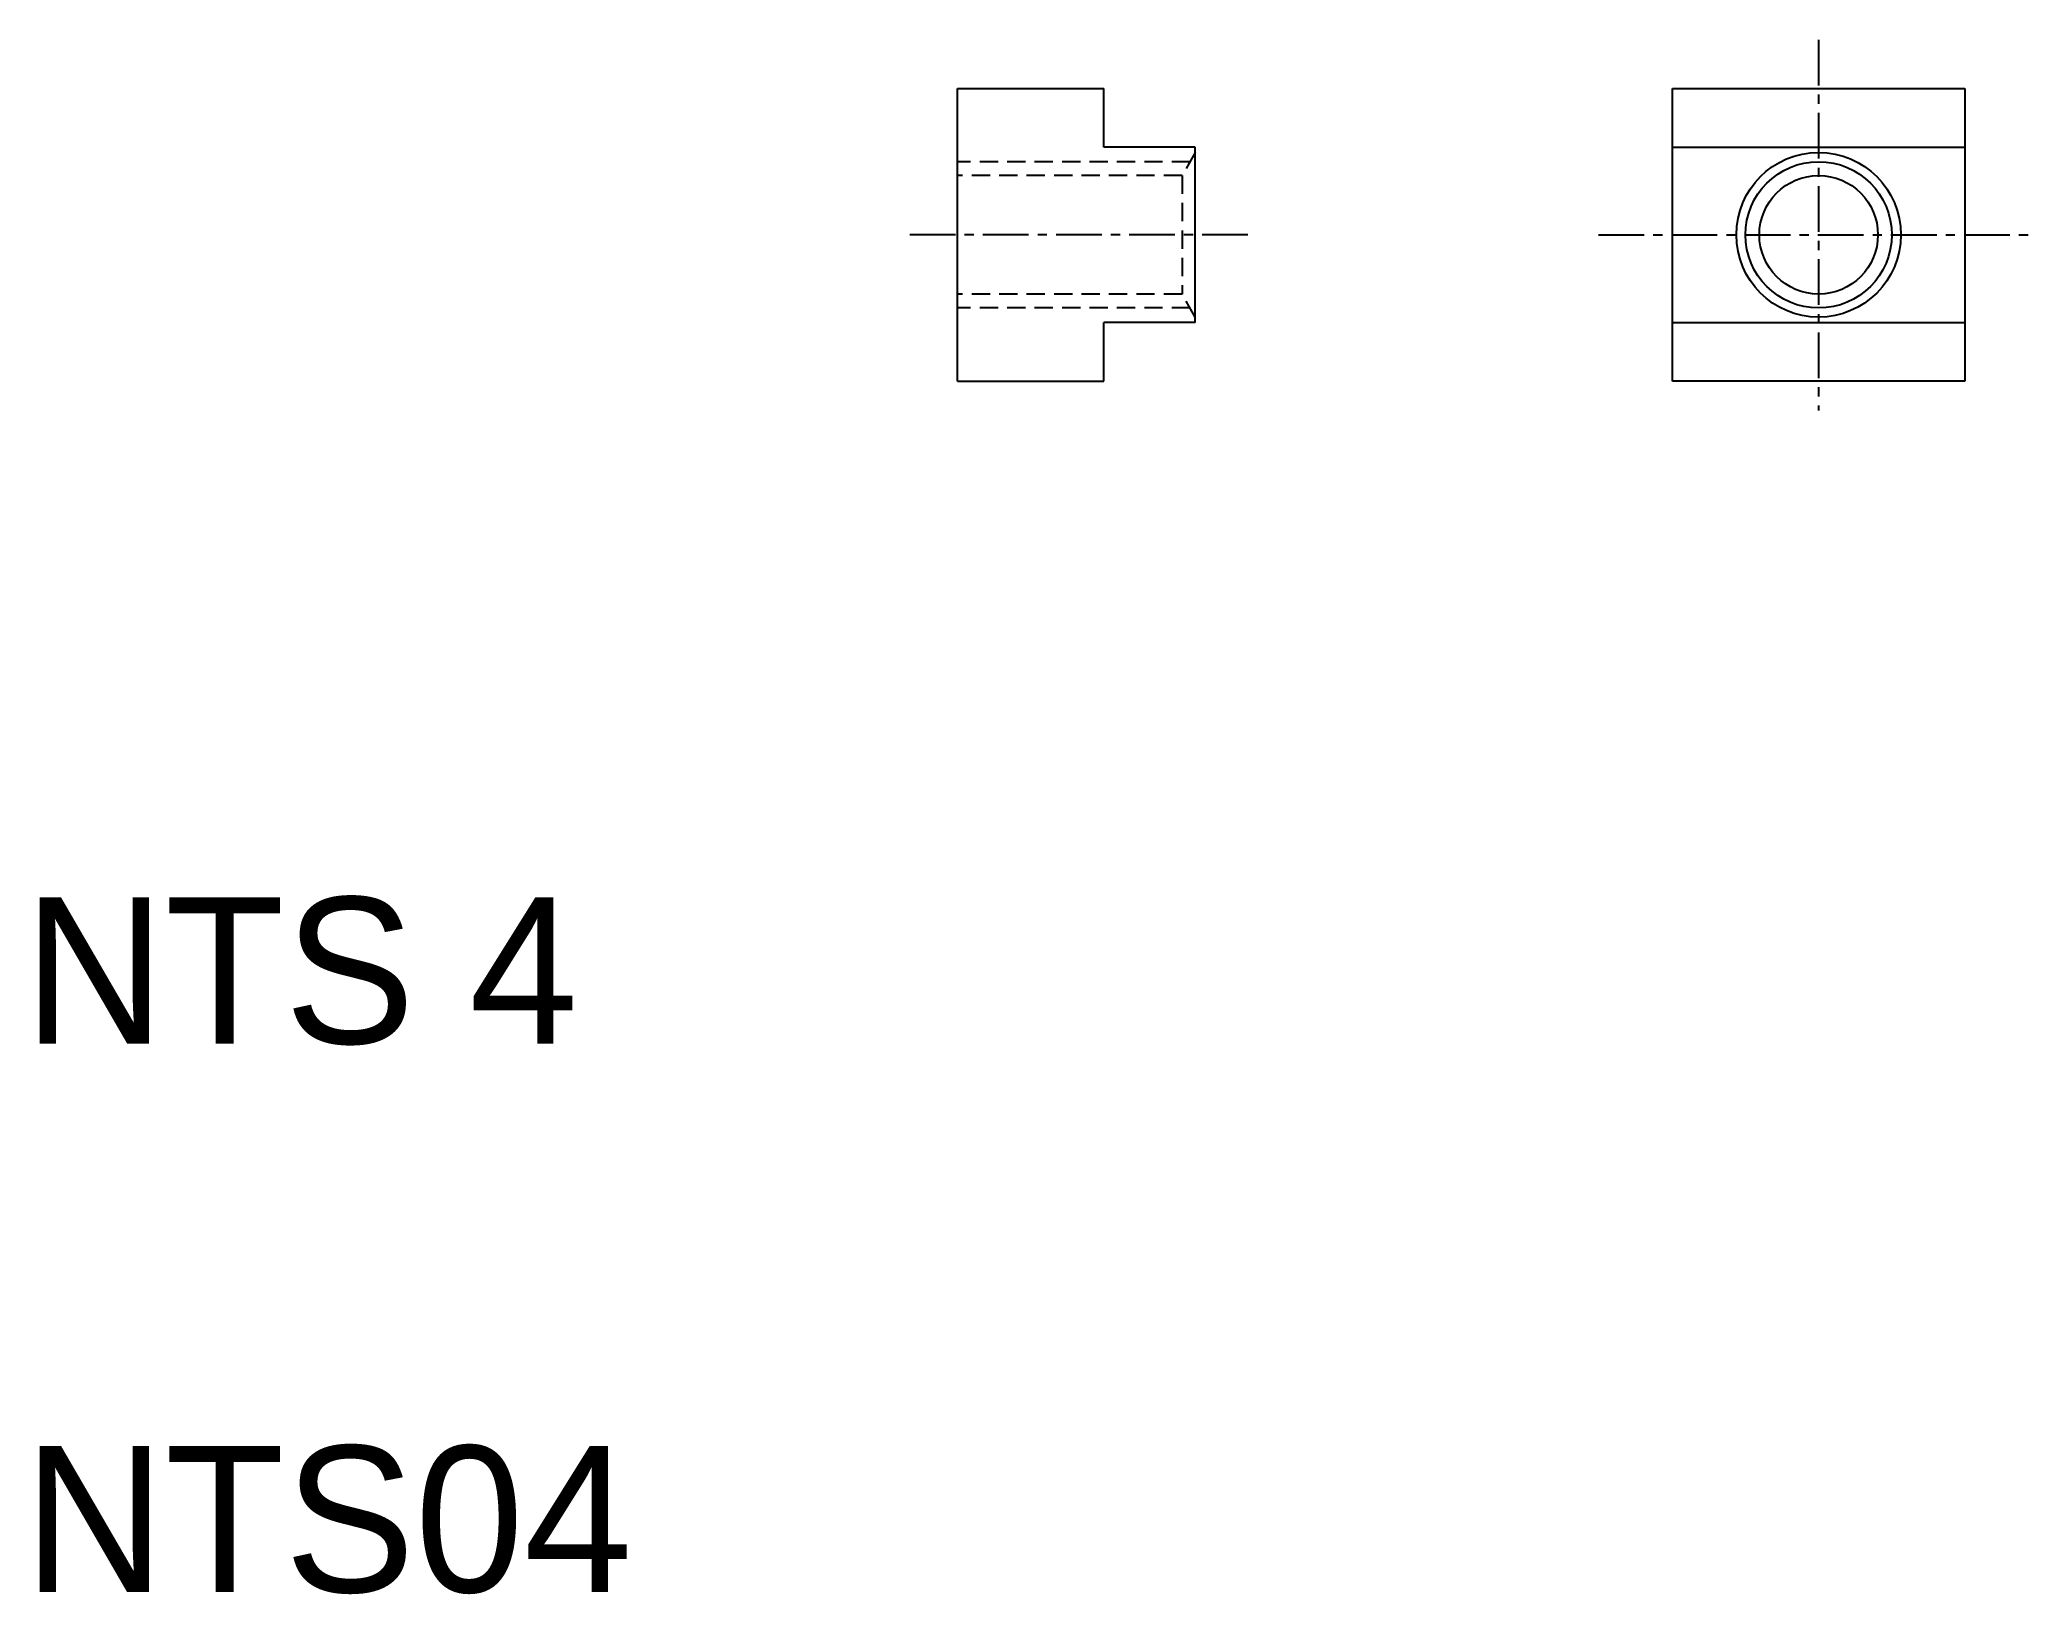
# Model space of a CAD drawing. Extents: x 10.4 to 64.8, y 9.9 to 52.4.
import ezdxf

# ---------------------------------------------------------------- set-up
doc = ezdxf.new("R2010")
doc.units = 0
doc.linetypes.add('CENTER', pattern=[2, 1.25, -0.25, 0.25, -0.25])
doc.linetypes.add('DASHED', pattern=[0.75, 0.5, -0.25])
doc.layers.get('0').update_dxf_attribs({"linetype": 'CONTINUOUS'})
doc.layers.add('CENTER', color=1, linetype='CENTER')

msp = doc.modelspace()

# ---------------------------------------------------------------- linework, layer by layer
at = {"color": 7, "linetype": 'CONTINUOUS'}
for p, q in [((35.539, 43.112), (35.539, 51.112)), ((35.539, 51.112), (39.539, 51.112)), ((39.539, 49.512), (39.539, 51.112)), ((55.084, 43.112), (55.084, 51.112)), ((55.084, 51.112), (63.084, 51.112)), ((63.084, 51.112), (63.084, 43.112)), ((42.039, 49.512), (39.539, 49.512)), ((42.039, 44.712), (42.039, 49.512)), ((55.084, 49.512), (63.084, 49.512)), ((42.039, 44.712), (39.539, 44.712)), ((39.539, 43.112), (39.539, 44.712)), ((55.084, 44.712), (63.084, 44.712)), ((57.084, 44.712), (57.084, 44.712)), ((59.084, 44.712), (59.084, 44.712)), ((35.539, 43.112), (39.539, 43.112)), ((63.084, 43.112), (55.084, 43.112))]:
    msp.add_line(p, q, dxfattribs=at)
at = {"color": 3, "linetype": 'DASHED'}
for p, q in [((41.895, 49.112), (35.539, 49.112)), ((42.039, 49.362), (41.676, 48.733)), ((41.676, 48.733), (35.539, 48.733)), ((41.676, 48.733), (41.676, 45.491)), ((41.676, 45.491), (35.539, 45.491)), ((42.039, 44.862), (41.676, 45.491)), ((41.895, 45.112), (35.539, 45.112))]:
    msp.add_line(p, q, dxfattribs=at)
at = {"color": 7, "linetype": 'CONTINUOUS'}
for radius in [2.25, 1.621]:
    msp.add_circle((59.084, 47.112), radius, dxfattribs=at)
at = {"color": 3, "linetype": 'CONTINUOUS'}
msp.add_circle((59.084, 47.112), 2, dxfattribs=at)
at = {"layer": 'CENTER', "color": 1, "linetype": 'CENTER'}
for p, q in [((59.084, 52.445), (59.084, 42.306)), ((43.479, 47.112), (34.044, 47.112)), ((53.063, 47.112), (64.843, 47.112))]:
    msp.add_line(p, q, dxfattribs=at)

# ---------------------------------------------------------------- texts
at = {"color": 7, "linetype": 'CONTINUOUS'}
for s, p in [('NTS 4', (10, 25)), ('NTS04', (10, 10))]:
    msp.add_text(s, height=4, dxfattribs=at).set_placement(p)

doc.saveas('drawing.dxf')
